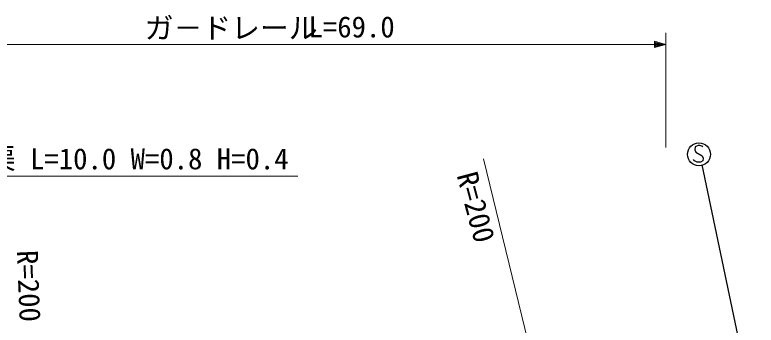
# Model space of a CAD drawing. Units: millimetres, scale not verified. Extents: x 40000 to 680000, y 20000 to 380000.
# Drawn here: x 424368 to 488714, y 288985 to 315954 of the extents above; entities that cross this region are included whole.
import ezdxf
from ezdxf.enums import TextEntityAlignment as Align

# ---------------------------------------------------------------- set-up
doc = ezdxf.new("R2010")
doc.units = ezdxf.units.MM
doc.header["$LTSCALE"] = 1000
doc.layers.add('M-BGD-EXST', color=7, linetype='Continuous', lineweight=25)
doc.layers.add('M-STR-HTXT', color=7, linetype='Continuous', lineweight=13)
doc.styles.add('ＭＳ ゴシック', font='')
doc.styles.get('ＭＳ ゴシック').set_extended_font_data('MS Gothic')

msp = doc.modelspace()

# ---------------------------------------------------------------- linework, layer by layer
at = {"layer": 'M-BGD-EXST'}
for p, q in [((483430, 304470), (483390, 304230)), ((483670, 304590), (483430, 304470)), ((483830, 304590), (483670, 304590)), ((483990, 304550), (483830, 304590)), ((484070, 304470), (483990, 304550)), ((483390, 304230), (483470, 304030)), ((483470, 304030), (484030, 303710)), ((483350, 303270), (483270, 303390)), ((483590, 303150), (483350, 303270)), ((483870, 303150), (483590, 303150)), ((484070, 303270), (483870, 303150)), ((484030, 303710), (484110, 303510)), ((484110, 303510), (484070, 303270)), ((483994, 302905), (488714, 280498))]:
    msp.add_line(p, q, dxfattribs=at)
msp.add_ellipse((483750, 303830), major_axis=(1000, 0), ratio=0.999483, dxfattribs=at)
at = {"layer": 'M-STR-HTXT'}
for p, q in [((480881, 314382), (480881, 304418)), ((412548, 313383), (480881, 313383)), ((479881, 313103), (479881, 313663)), ((479881, 313663), (480881, 313383)), ((480881, 313383), (479881, 313103)), ((479921, 313183), (479921, 313583)), ((479921, 313583), (480601, 313383)), ((480601, 313383), (479921, 313183)), ((479961, 313263), (479961, 313503)), ((479961, 313503), (480441, 313383)), ((480441, 313383), (479961, 313263)), ((480001, 313343), (480001, 313423)), ((480001, 313423), (480201, 313383)), ((480201, 313383), (480001, 313343)), ((472132, 274244), (465054, 303452)), ((418912, 301935), (448935, 301935))]:
    msp.add_line(p, q, dxfattribs=at)

# ---------------------------------------------------------------- texts
at = {"layer": 'M-STR-HTXT', "style": 'ＭＳ ゴシック'}
for s, p in [('ガ－ドレール', (435645, 313344)), ('L=69.0', (449859, 313439)), ('函渠 L=10.0 W=0.8 H=0.4', (419441, 301978))]:
    msp.add_text(s, height=1833, dxfattribs=at).set_placement(p, align=Align.BOTTOM_LEFT)
for rotation, p in [(284.907, (462178, 301884)), (272.401, (423989, 295443))]:
    msp.add_text('R=200', height=1833, rotation=rotation, dxfattribs=at).set_placement(p, align=Align.BOTTOM_LEFT)

doc.saveas('drawing.dxf')
